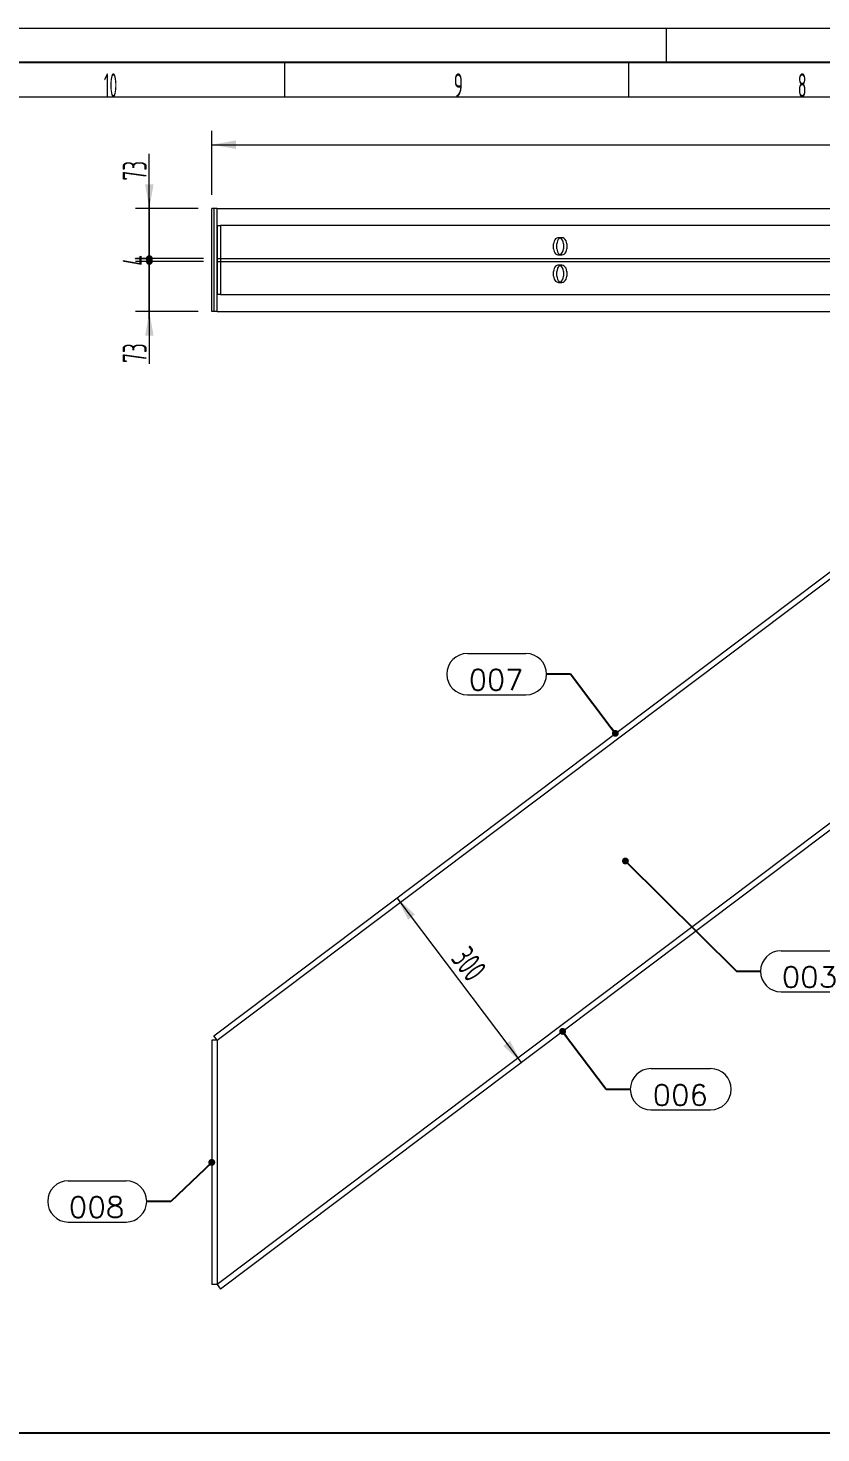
# Model space of a CAD drawing. Header units: millimetres. Extents: x 0 to 594, y 0 to 420.
# Drawn here: x 117.2 to 232.5, y 215.7 to 420 of the extents above; entities that cross this region are included whole.
import ezdxf
from ezdxf.lldxf.tags import DXFTag

# ---------------------------------------------------------------- set-up
doc = ezdxf.new("R2010")
doc.units = ezdxf.units.MM
for name, color, linetype, true_color in [('1', 7, 'Continuous', 0xffffff), ('103', 7, 'Continuous', 0xffffff), ('106', 7, 'Continuous', 0xffffff), ('107', 7, 'Continuous', 0xffffff), ('108', 7, 'Continuous', 0xffffff)]:
    doc.layers.add(name, color=color, linetype=linetype, true_color=true_color)
doc.styles.add('helvetica-med', font='simplex.shx')
doc.styles.add('iso-1', font='isocp.shx')
tags = doc.linetypes.add('DASHED', pattern=[25.72, 12.86, -12.86]).pattern_tags.tags
tags[6:7] = [DXFTag(74, 4), DXFTag(75, 0), DXFTag(340, '0'), DXFTag(46, 0.0), DXFTag(50, 0.0), DXFTag(44, 0.0), DXFTag(45, 0.0)]
tags[4:5] = [DXFTag(74, 4), DXFTag(75, 0), DXFTag(340, '0'), DXFTag(46, 0.0), DXFTag(50, 0.0), DXFTag(44, 0.0), DXFTag(45, 0.0)]
doc.dimstyles.get("Standard").update_dxf_attribs({"dimtxt": 0.18, "dimasz": 0.18, "dimexe": 0.18, "dimexo": 0.0625, "dimgap": 0.09, "dimtad": 0, "dimtih": 1, "dimtoh": 1, "dimdec": 4, "dimzin": 0, "dimdsep": 46, "dimtxsty": 'Standard', "dimcen": 0.09, "dimadec": 0, "dimazin": 0, "dimtfac": 1, "dimtdec": 4, "dimtofl": 0, "dimtmove": 0, "dimatfit": 3, "dimfxl": 1, "dimtolj": 1, "dimtzin": 0, "dimarcsym": 0})

# ---------------------------------------------------------------- blocks, each defined once
blk = doc.blocks.new('GROUPED_GEOM12')
at = {"layer": '1', "color": 4, "lineweight": 18}
for p, q in [((207.75, 268.68), (216.42, 268.68)), ((207.75, 262.68), (216.42, 262.68))]:
    blk.add_line(p, q, dxfattribs=at)
at = {"layer": '1', "color": 3, "lineweight": 13}
blk.add_line((204.75, 265.68), (204.75, 265.68), dxfattribs=at)
at = {"layer": '1', "color": 4, "lineweight": 18}
for centre, start, end in [((207.75, 265.68), 90, 269.9999), ((216.42, 265.68), 270, 89.9999)]:
    blk.add_arc(centre, 3, start, end, dxfattribs=at)
at = {"layer": '1', "color": 2, "linetype": 'Continuous', "lineweight": 18, "insert": (207.99, 263.34), "char_height": 3, "attachment_point": 7, "line_spacing_factor": 0.903614, "style": 'helvetica-med'}
blk.add_mtext('\\W1.0419;006', dxfattribs=at)
blk = doc.blocks.new('GROUPED_GEOM13')
at = {"layer": '1', "color": 4, "lineweight": 18}
for p, q in [((123.07, 252.37), (131.46, 252.37)), ((123.07, 246.37), (131.46, 246.37))]:
    blk.add_line(p, q, dxfattribs=at)
at = {"layer": '1', "color": 3, "lineweight": 13}
blk.add_line((134.46, 249.37), (134.46, 249.37), dxfattribs=at)
at = {"layer": '1', "color": 4, "lineweight": 18}
for centre, start, end in [((123.07, 249.37), 90, 269.9999), ((131.46, 249.37), 270, 89.9999)]:
    blk.add_arc(centre, 3, start, end, dxfattribs=at)
at = {"layer": '1', "color": 2, "linetype": 'Continuous', "lineweight": 18, "insert": (123.14, 247.04), "char_height": 3, "attachment_point": 7, "line_spacing_factor": 0.903614, "style": 'helvetica-med'}
blk.add_mtext('\\W1.0477;008', dxfattribs=at)
blk = doc.blocks.new('GROUPED_GEOM14')
at = {"layer": '1', "color": 4, "lineweight": 18}
for p, q in [((181.07, 329.04), (189.58, 329.04)), ((181.07, 323.04), (189.58, 323.04))]:
    blk.add_line(p, q, dxfattribs=at)
at = {"layer": '1', "color": 3, "lineweight": 13}
blk.add_line((192.58, 326.04), (192.58, 326.04), dxfattribs=at)
at = {"layer": '1', "color": 4, "lineweight": 18}
for centre, start, end in [((181.07, 326.04), 90, 269.9999), ((189.58, 326.04), 270, 89.9999)]:
    blk.add_arc(centre, 3, start, end, dxfattribs=at)
at = {"layer": '1', "color": 2, "linetype": 'Continuous', "lineweight": 18, "insert": (181.29, 323.71), "char_height": 3, "attachment_point": 7, "line_spacing_factor": 0.903614, "style": 'helvetica-med'}
blk.add_mtext('\\W1.0247;007', dxfattribs=at)
blk = doc.blocks.new('GROUPED_GEOM20')
at = {"layer": '1', "color": 4, "lineweight": 18}
for p, q in [((226.67, 285.83), (235.09, 285.83)), ((226.67, 279.83), (235.09, 279.83))]:
    blk.add_line(p, q, dxfattribs=at)
at = {"layer": '1', "color": 3, "lineweight": 13}
blk.add_line((223.67, 282.83), (223.67, 282.83), dxfattribs=at)
at = {"layer": '1', "color": 4, "lineweight": 18}
for centre, start, end in [((226.67, 282.83), 90, 269.9999), ((235.09, 282.83), 270, 89.9999)]:
    blk.add_arc(centre, 3, start, end, dxfattribs=at)
at = {"layer": '1', "color": 2, "linetype": 'Continuous', "lineweight": 18, "insert": (226.75, 280.5), "char_height": 3, "attachment_point": 7, "line_spacing_factor": 0.903614, "style": 'helvetica-med'}
blk.add_mtext('\\W1.0477;003', dxfattribs=at)
blk = doc.blocks.new('_U16')
at = {"layer": '1', "color": 3, "lineweight": 13}
for p, q in [((134.84, 395.22), (134.84, 377.32)), ((142.72, 386.47), (132.84, 386.47)), ((142.72, 386.07), (132.84, 386.07))]:
    blk.add_line(p, q, dxfattribs=at)
at = {"layer": '1', "color": 3, "lineweight": 25}
for points in [[(134.84, 386.47), (134.35, 386.55), (134.34, 386.47)], [(134.84, 386.47), (134.34, 386.47), (134.35, 386.38)], [(134.84, 386.07), (134.35, 386.15), (134.34, 386.07)], [(134.84, 386.47), (134.38, 386.64), (134.35, 386.55)], [(134.84, 386.47), (134.35, 386.38), (134.38, 386.29)], [(134.84, 386.07), (134.38, 386.24), (134.35, 386.15)], [(134.84, 386.47), (134.41, 386.72), (134.38, 386.64)], [(134.84, 386.47), (134.38, 386.29), (134.41, 386.22)], [(134.84, 386.07), (134.41, 386.32), (134.38, 386.24)], [(134.84, 386.47), (134.46, 386.79), (134.41, 386.72)], [(134.84, 386.47), (134.41, 386.22), (134.46, 386.14)], [(134.84, 386.07), (134.46, 386.39), (134.41, 386.32)], [(134.84, 386.47), (134.52, 386.85), (134.46, 386.79)], [(134.84, 386.47), (134.46, 386.14), (134.52, 386.08)], [(134.84, 386.07), (134.52, 386.45), (134.46, 386.39)], [(134.84, 386.47), (134.59, 386.9), (134.52, 386.85)], [(134.84, 386.07), (134.59, 386.5), (134.52, 386.45)], [(134.84, 386.47), (134.52, 386.08), (134.59, 386.03)], [(134.84, 386.47), (134.67, 386.93), (134.59, 386.9)], [(134.84, 386.07), (134.67, 386.53), (134.59, 386.5)], [(134.84, 386.47), (134.59, 386.03), (134.67, 386)], [(134.84, 386.47), (134.76, 386.96), (134.67, 386.93)], [(134.84, 386.07), (134.76, 386.56), (134.67, 386.53)], [(134.84, 386.47), (134.67, 386), (134.76, 385.97)], [(134.84, 386.47), (134.84, 386.97), (134.76, 386.96)], [(134.84, 386.07), (134.84, 386.57), (134.76, 386.56)], [(134.84, 386.47), (134.76, 385.97), (134.84, 385.97)], [(134.84, 386.47), (134.93, 386.96), (134.84, 386.97)], [(134.84, 386.47), (135.02, 386.93), (134.93, 386.96)], [(134.84, 386.47), (135.09, 386.9), (135.02, 386.93)], [(134.84, 386.47), (135.17, 386.85), (135.09, 386.9)], [(134.84, 386.47), (135.23, 386.79), (135.17, 386.85)], [(134.84, 386.47), (135.28, 386.72), (135.23, 386.79)], [(134.84, 386.47), (135.31, 386.64), (135.28, 386.72)], [(134.84, 386.47), (135.34, 386.55), (135.31, 386.64)], [(134.84, 386.07), (134.93, 386.56), (134.84, 386.57)], [(134.84, 386.07), (135.02, 386.53), (134.93, 386.56)], [(134.84, 386.47), (135.34, 386.47), (135.34, 386.55)], [(134.84, 386.07), (135.09, 386.5), (135.02, 386.53)], [(134.84, 386.07), (135.17, 386.45), (135.09, 386.5)], [(134.84, 386.47), (134.84, 385.97), (134.93, 385.97)], [(134.84, 386.47), (134.93, 385.97), (135.02, 386)], [(134.84, 386.47), (135.02, 386), (135.09, 386.03)], [(134.84, 386.47), (135.09, 386.03), (135.17, 386.08)], [(134.84, 386.47), (135.17, 386.08), (135.23, 386.14)], [(134.84, 386.47), (135.23, 386.14), (135.28, 386.22)], [(134.84, 386.47), (135.28, 386.22), (135.31, 386.29)], [(134.84, 386.47), (135.31, 386.29), (135.34, 386.38)], [(134.84, 386.47), (135.34, 386.38), (135.34, 386.47)], [(134.84, 386.07), (135.23, 386.39), (135.17, 386.45)], [(134.84, 386.07), (135.28, 386.32), (135.23, 386.39)], [(134.84, 386.07), (135.31, 386.24), (135.28, 386.32)], [(134.84, 386.07), (135.34, 386.15), (135.31, 386.24)], [(134.84, 386.07), (135.34, 386.07), (135.34, 386.15)], [(134.84, 386.07), (134.34, 386.07), (134.35, 385.98)], [(134.84, 386.07), (134.35, 385.98), (134.38, 385.89)], [(134.84, 386.07), (134.38, 385.89), (134.41, 385.82)], [(134.84, 386.07), (134.41, 385.82), (134.46, 385.74)], [(134.84, 386.07), (134.46, 385.74), (134.52, 385.68)], [(134.84, 386.07), (134.52, 385.68), (134.59, 385.63)], [(134.84, 386.07), (134.59, 385.63), (134.67, 385.6)], [(134.84, 386.07), (134.67, 385.6), (134.76, 385.57)], [(134.84, 386.07), (134.76, 385.57), (134.84, 385.57)], [(134.84, 386.07), (134.84, 385.57), (134.93, 385.57)], [(134.84, 386.07), (134.93, 385.57), (135.02, 385.6)], [(134.84, 386.07), (135.02, 385.6), (135.09, 385.63)], [(134.84, 386.07), (135.09, 385.63), (135.17, 385.68)], [(134.84, 386.07), (135.17, 385.68), (135.23, 385.74)], [(134.84, 386.07), (135.23, 385.74), (135.28, 385.82)], [(134.84, 386.07), (135.28, 385.82), (135.31, 385.89)], [(134.84, 386.07), (135.31, 385.89), (135.34, 385.98)], [(134.84, 386.07), (135.34, 385.98), (135.34, 386.07)]]:
    blk.add_solid(points, dxfattribs=at)
at = {"layer": '1', "color": 2, "linetype": 'Continuous', "lineweight": 18, "insert": (134.46, 385.45), "char_height": 3.5, "attachment_point": 7, "rotation": 90, "line_spacing_factor": 0.963855, "style": 'iso-1'}
blk.add_mtext('\\W0.6380;4', dxfattribs=at)
blk = doc.blocks.new('_Dot')
at = {"color": 0, "linetype": 'ByBlock', "lineweight": -2}
blk.add_line((-0.5, 0), (-1, 0), dxfattribs=at)
at = {"color": 0, "linetype": 'ByBlock', "const_width": 0.5}
blk.add_lwpolyline([(-0.25, 0, 1), (0.25, 0, 1)], format="xyb", close=True, dxfattribs=at)
blk = doc.blocks.new('_U17')
at = {"layer": '1', "color": 3, "lineweight": 13}
for p, q in [((134.84, 377.72), (134.84, 401.71)), ((141.92, 393.77), (132.84, 393.77)), ((142.72, 386.47), (132.84, 386.47))]:
    blk.add_line(p, q, dxfattribs=at)
at = {"layer": '1', "color": 3, "lineweight": 25}
for points in [[(134.84, 393.77), (134.23, 397.27), (135.46, 397.27)], [(134.84, 386.47), (134.35, 386.55), (134.34, 386.47)], [(134.84, 386.47), (134.34, 386.47), (134.35, 386.38)], [(134.84, 386.47), (134.38, 386.64), (134.35, 386.55)], [(134.84, 386.47), (134.35, 386.38), (134.38, 386.29)], [(134.84, 386.47), (134.41, 386.72), (134.38, 386.64)], [(134.84, 386.47), (134.38, 386.29), (134.41, 386.22)], [(134.84, 386.47), (134.46, 386.79), (134.41, 386.72)], [(134.84, 386.47), (134.41, 386.22), (134.46, 386.14)], [(134.84, 386.47), (134.52, 386.85), (134.46, 386.79)], [(134.84, 386.47), (134.46, 386.14), (134.52, 386.08)], [(134.84, 386.47), (134.59, 386.9), (134.52, 386.85)], [(134.84, 386.47), (134.52, 386.08), (134.59, 386.03)], [(134.84, 386.47), (134.67, 386.93), (134.59, 386.9)], [(134.84, 386.47), (134.59, 386.03), (134.67, 386)], [(134.84, 386.47), (134.76, 386.96), (134.67, 386.93)], [(134.84, 386.47), (134.67, 386), (134.76, 385.97)], [(134.84, 386.47), (134.84, 386.97), (134.76, 386.96)], [(134.84, 386.47), (134.76, 385.97), (134.84, 385.97)], [(134.84, 386.47), (134.93, 386.96), (134.84, 386.97)], [(134.84, 386.47), (135.02, 386.93), (134.93, 386.96)], [(134.84, 386.47), (135.09, 386.9), (135.02, 386.93)], [(134.84, 386.47), (135.17, 386.85), (135.09, 386.9)], [(134.84, 386.47), (135.23, 386.79), (135.17, 386.85)], [(134.84, 386.47), (135.28, 386.72), (135.23, 386.79)], [(134.84, 386.47), (135.31, 386.64), (135.28, 386.72)], [(134.84, 386.47), (135.34, 386.55), (135.31, 386.64)], [(134.84, 386.47), (135.34, 386.47), (135.34, 386.55)], [(134.84, 386.47), (134.84, 385.97), (134.93, 385.97)], [(134.84, 386.47), (134.93, 385.97), (135.02, 386)], [(134.84, 386.47), (135.02, 386), (135.09, 386.03)], [(134.84, 386.47), (135.09, 386.03), (135.17, 386.08)], [(134.84, 386.47), (135.17, 386.08), (135.23, 386.14)], [(134.84, 386.47), (135.23, 386.14), (135.28, 386.22)], [(134.84, 386.47), (135.28, 386.22), (135.31, 386.29)], [(134.84, 386.47), (135.31, 386.29), (135.34, 386.38)], [(134.84, 386.47), (135.34, 386.38), (135.34, 386.47)]]:
    blk.add_solid(points, dxfattribs=at)
at = {"layer": '1', "color": 2, "linetype": 'Continuous', "lineweight": 18, "insert": (134.46, 397.83), "char_height": 3.5, "attachment_point": 7, "rotation": 90, "line_spacing_factor": 0.963855, "style": 'iso-1'}
blk.add_mtext('\\W0.6474;73', dxfattribs=at)
blk = doc.blocks.new('_U19')
at = {"layer": '1', "color": 3, "lineweight": 13}
for p, q in [((134.84, 394.82), (134.84, 371.15)), ((142.72, 386.07), (132.84, 386.07)), ((141.92, 378.77), (132.84, 378.77))]:
    blk.add_line(p, q, dxfattribs=at)
at = {"layer": '1', "color": 3, "lineweight": 25}
for points in [[(134.84, 386.07), (134.35, 386.15), (134.34, 386.07)], [(134.84, 386.07), (134.38, 386.24), (134.35, 386.15)], [(134.84, 386.07), (134.41, 386.32), (134.38, 386.24)], [(134.84, 386.07), (134.46, 386.39), (134.41, 386.32)], [(134.84, 386.07), (134.52, 386.45), (134.46, 386.39)], [(134.84, 386.07), (134.59, 386.5), (134.52, 386.45)], [(134.84, 386.07), (134.67, 386.53), (134.59, 386.5)], [(134.84, 386.07), (134.76, 386.56), (134.67, 386.53)], [(134.84, 386.07), (134.84, 386.57), (134.76, 386.56)], [(134.84, 386.07), (134.93, 386.56), (134.84, 386.57)], [(134.84, 386.07), (135.02, 386.53), (134.93, 386.56)], [(134.84, 386.07), (135.09, 386.5), (135.02, 386.53)], [(134.84, 386.07), (135.17, 386.45), (135.09, 386.5)], [(134.84, 386.07), (135.23, 386.39), (135.17, 386.45)], [(134.84, 386.07), (135.28, 386.32), (135.23, 386.39)], [(134.84, 386.07), (135.31, 386.24), (135.28, 386.32)], [(134.84, 386.07), (135.34, 386.15), (135.31, 386.24)], [(134.84, 386.07), (135.34, 386.07), (135.34, 386.15)], [(134.84, 386.07), (134.34, 386.07), (134.35, 385.98)], [(134.84, 386.07), (134.35, 385.98), (134.38, 385.89)], [(134.84, 386.07), (134.38, 385.89), (134.41, 385.82)], [(134.84, 386.07), (134.41, 385.82), (134.46, 385.74)], [(134.84, 386.07), (134.46, 385.74), (134.52, 385.68)], [(134.84, 386.07), (134.52, 385.68), (134.59, 385.63)], [(134.84, 386.07), (134.59, 385.63), (134.67, 385.6)], [(134.84, 386.07), (134.67, 385.6), (134.76, 385.57)], [(134.84, 386.07), (134.76, 385.57), (134.84, 385.57)], [(134.84, 386.07), (134.84, 385.57), (134.93, 385.57)], [(134.84, 386.07), (134.93, 385.57), (135.02, 385.6)], [(134.84, 386.07), (135.02, 385.6), (135.09, 385.63)], [(134.84, 386.07), (135.09, 385.63), (135.17, 385.68)], [(134.84, 386.07), (135.17, 385.68), (135.23, 385.74)], [(134.84, 386.07), (135.23, 385.74), (135.28, 385.82)], [(134.84, 386.07), (135.28, 385.82), (135.31, 385.89)], [(134.84, 386.07), (135.31, 385.89), (135.34, 385.98)], [(134.84, 386.07), (135.34, 385.98), (135.34, 386.07)], [(134.84, 378.77), (135.46, 375.27), (134.23, 375.27)]]:
    blk.add_solid(points, dxfattribs=at)
at = {"layer": '1', "color": 2, "linetype": 'Continuous', "lineweight": 18, "insert": (134.46, 371.31), "char_height": 3.5, "attachment_point": 7, "rotation": 90, "line_spacing_factor": 0.963855, "style": 'iso-1'}
blk.add_mtext('\\W0.6474;73', dxfattribs=at)
blk = doc.blocks.new('_U24')
at = {"layer": '1', "color": 3, "lineweight": 13}
blk.add_line((170.84, 293.51), (188.9, 269.55), dxfattribs=at)
at = {"layer": '1', "color": 3, "lineweight": 25}
for points in [[(170.84, 293.51), (173.44, 291.09), (172.46, 290.35)], [(188.9, 269.55), (186.3, 271.98), (187.28, 272.72)]]:
    blk.add_solid(points, dxfattribs=at)
at = {"layer": '1', "color": 2, "linetype": 'Continuous', "lineweight": 18, "insert": (178.55, 284.64), "char_height": 3.5, "attachment_point": 7, "rotation": 307, "line_spacing_factor": 0.963855, "style": 'iso-1'}
blk.add_mtext('\\W0.6850;300', dxfattribs=at)
blk = doc.blocks.new('_U57')
at = {"layer": '1', "color": 3, "lineweight": 13}
for p, q in [((143.92, 395.77), (143.92, 405.04)), ((548.63, 393.27), (548.63, 405.04)), ((143.92, 403.04), (548.63, 403.04))]:
    blk.add_line(p, q, dxfattribs=at)
at = {"layer": '1', "color": 3, "lineweight": 25}
for points in [[(143.92, 403.04), (147.42, 403.66), (147.42, 402.42)], [(548.63, 403.04), (545.13, 402.42), (545.13, 403.66)]]:
    blk.add_solid(points, dxfattribs=at)
at = {"layer": '1', "color": 2, "linetype": 'Continuous', "lineweight": 18, "insert": (341.54, 403.77), "char_height": 3.5, "attachment_point": 7, "line_spacing_factor": 0.963855, "style": 'iso-1'}
blk.add_mtext('\\W0.7628;4047', dxfattribs=at)

msp = doc.modelspace()

# ---------------------------------------------------------------- linework, layer by layer
at = {"layer": '1', "color": 4, "linetype": 'Continuous', "lineweight": 18}
for p, q in [((0, 420), (594, 420)), ((210, 415), (210, 420))]:
    msp.add_line(p, q, dxfattribs=at)
at = {"layer": '1', "color": 4, "linetype": 'Continuous', "lineweight": 25}
for p, q in [((589, 415), (20, 415)), ((25, 215.7), (584, 215.7))]:
    msp.add_line(p, q, dxfattribs=at)
at = {"layer": '1', "color": 1, "linetype": 'Continuous', "lineweight": 13}
for p, q in [((154.5, 415), (154.5, 410)), ((204.5, 415), (204.5, 410)), ((25, 410), (584, 410))]:
    msp.add_line(p, q, dxfattribs=at)
at = {"layer": '103', "color": 6, "linetype": 'DASHED', "lineweight": 13}
for p, q in [((144.72, 386.47), (244.36, 386.47)), ((144.72, 386.07), (244.36, 386.07))]:
    msp.add_line(p, q, dxfattribs=at)
at = {"layer": '103', "color": 7, "linetype": 'Continuous', "lineweight": 18}
msp.add_line((144.72, 386.47), (144.72, 386.07), dxfattribs=at)
at = {"layer": '106', "color": 7, "linetype": 'Continuous', "lineweight": 18}
for p, q in [((144.72, 391.27), (145.2, 391.27)), ((144.72, 391.27), (144.72, 381.27)), ((244.63, 391.27), (145.2, 391.27)), ((145.2, 391.27), (145.2, 381.27)), ((194.07, 387.92), (194.07, 388.62)), ((195.03, 388.62), (195.03, 387.92)), ((195.51, 388.62), (195.51, 387.92)), ((194.07, 383.92), (194.07, 384.62)), ((195.03, 384.62), (195.03, 383.92)), ((195.51, 384.62), (195.51, 383.92)), ((145.2, 381.27), (144.72, 381.27)), ((145.2, 381.27), (244.63, 381.27)), ((244.15, 312.19), (144.72, 237.26)), ((244.63, 311.55), (145.2, 236.62)), ((144.72, 237.26), (145.2, 236.62))]:
    msp.add_line(p, q, dxfattribs=at)
at = {"layer": '106', "color": 6, "linetype": 'DASHED', "lineweight": 13}
for p, q in [((193.59, 387.92), (193.59, 388.62)), ((194.79, 389.52), (194.31, 389.52)), ((194.31, 387.02), (194.79, 387.02)), ((193.59, 383.92), (193.59, 384.62)), ((194.79, 385.52), (194.31, 385.52)), ((194.31, 383.02), (194.79, 383.02))]:
    msp.add_line(p, q, dxfattribs=at)
for centre, start_param, end_param in [((194.31, 388.62), 2.800092, 4.712389), ((194.31, 387.92), 4.712389, 6.624686), ((194.31, 384.62), 2.800092, 4.712389), ((194.31, 383.92), 4.712389, 6.624686)]:
    msp.add_ellipse(centre, major_axis=(0, -0.9), ratio=0.798636, start_param=start_param, end_param=end_param, dxfattribs=at)
at = {"layer": '106', "color": 7, "linetype": 'Continuous', "lineweight": 18}
for centre, start_param, end_param in [((194.79, 388.62), 1.570796, 4.712389), ((194.31, 388.62), 1.570796, 2.800092), ((194.79, 387.92), 4.712389, 7.853982), ((194.31, 387.92), 0.341501, 1.570796), ((194.79, 384.62), 1.570796, 4.712389), ((194.31, 384.62), 1.570796, 2.800092), ((194.79, 383.92), 4.712389, 7.853982), ((194.31, 383.92), 0.341501, 1.570796)]:
    msp.add_ellipse(centre, major_axis=(0, -0.9), ratio=0.798636, start_param=start_param, end_param=end_param, dxfattribs=at)
at = {"layer": '107', "color": 6, "linetype": 'DASHED', "lineweight": 13}
msp.add_line((144.23, 393.77), (144.23, 378.77), dxfattribs=at)
at = {"layer": '107', "color": 7, "linetype": 'Continuous', "lineweight": 18}
for p, q in [((144.72, 393.77), (261.4, 393.77)), ((144.72, 378.77), (261.4, 378.77)), ((144.23, 273.46), (260.92, 361.39)), ((144.72, 272.82), (261.4, 360.75)), ((144.72, 272.82), (144.23, 273.46))]:
    msp.add_line(p, q, dxfattribs=at)
at = {"layer": '108', "color": 7, "linetype": 'Continuous', "lineweight": 18}
for p, q in [((143.92, 378.77), (143.92, 393.77)), ((144.72, 393.77), (143.92, 393.77)), ((144.72, 378.77), (144.72, 393.77)), ((144.72, 378.77), (143.92, 378.77)), ((144.72, 272.82), (143.92, 272.82)), ((143.92, 272.82), (143.92, 237.26)), ((144.72, 272.82), (144.72, 237.26)), ((144.72, 237.26), (143.92, 237.26))]:
    msp.add_line(p, q, dxfattribs=at)

# ---------------------------------------------------------------- block references
at = {"layer": '1', "color": 4, "linetype": 'Continuous', "lineweight": 18}
for name in ['GROUPED_GEOM14', 'GROUPED_GEOM20', 'GROUPED_GEOM12', 'GROUPED_GEOM13']:
    msp.add_blockref(name, (0, 0), dxfattribs=at)

# ---------------------------------------------------------------- texts
at = {"layer": '1', "color": 1, "linetype": 'Continuous', "lineweight": 13, "char_height": 3.5, "attachment_point": 7, "line_spacing_factor": 0.963855, "style": 'iso-1'}
for s, insert in [('\\W0.5232;10', (128.23, 409.93)), ('\\W0.5742;9', (179.09, 409.93)), ('\\W0.5404;8', (229.09, 409.93))]:
    msp.add_mtext(s, dxfattribs=dict(at, insert=insert))

# ---------------------------------------------------------------- dimensions: what is measured, and where the dimension line sits
at = {"layer": '1', "color": 2, "linetype": 'Continuous', "lineweight": 18}
for base, p1, p2, angle, text, override, picture, middle in [((134.84, 386.47), (143.92, 393.77), (144.72, 386.47), 90, '\\C2;73', {"dimtxt": 3.5, "dimasz": 1, "dimexe": 2, "dimexo": 2, "dimgap": 1.75, "dimtad": 1, "dimtih": 0, "dimtoh": 0, "dimdec": 1, "dimlfac": 1, "dimzin": 8, "dimdsep": 44, "dimlunit": 2, "dimpost": '', "dimtxsty": 'iso-1', "dimblk2": 'Dot', "dimsah": 1, "dimse1": 0, "dimse2": 0, "dimsd1": 0, "dimsd2": 0, "dimclrd": 3, "dimclre": 3, "dimclrt": 2, "dimtol": 0, "dimtm": -0.1, "dimtfac": 0.714286, "dimtdec": 2, "dimtofl": 1, "dimtmove": 0, "dimtzin": 8, "dimlwd": 13, "dimlwe": 13}, '_U17', (134.84, 407.93)), ((134.84, 386.47), (144.92, 386.07), (144.72, 386.47), 270, '\\C2;4', {"dimtxt": 3.5, "dimasz": 1, "dimexe": 2, "dimexo": 2, "dimgap": 1.75, "dimtad": 1, "dimtih": 0, "dimtoh": 0, "dimdec": 1, "dimlfac": 1, "dimzin": 8, "dimdsep": 44, "dimlunit": 2, "dimpost": '', "dimtxsty": 'iso-1', "dimblk1": 'Dot', "dimblk2": 'Dot', "dimsah": 1, "dimse1": 0, "dimse2": 0, "dimsd1": 0, "dimsd2": 0, "dimclrd": 3, "dimclre": 3, "dimclrt": 2, "dimtol": 0, "dimtm": -0.1, "dimtfac": 0.714286, "dimtdec": 2, "dimtofl": 1, "dimtmove": 0, "dimtzin": 8, "dimlwd": 13, "dimlwe": 13}, '_U16', (134.84, 386.27)), ((134.84, 378.77), (144.89, 386.07), (143.92, 378.77), 90, '\\C2;73', {"dimtxt": 3.5, "dimasz": 3.5, "dimexe": 2, "dimexo": 2, "dimgap": 1.75, "dimtad": 1, "dimtih": 0, "dimtoh": 0, "dimdec": 1, "dimlfac": 1, "dimzin": 8, "dimdsep": 44, "dimlunit": 2, "dimpost": '', "dimtxsty": 'iso-1', "dimblk1": 'Dot', "dimsah": 1, "dimse1": 0, "dimse2": 0, "dimsd1": 0, "dimsd2": 0, "dimclrd": 3, "dimclre": 3, "dimclrt": 2, "dimtol": 0, "dimtm": -0.1, "dimtfac": 0.714286, "dimtdec": 2, "dimtofl": 1, "dimtmove": 0, "dimtzin": 8, "dimlwd": 13, "dimlwe": 13}, '_U19', (134.84, 364.6)), ((170.84, 293.51), (198.56, 276.84), (202.57, 317.43), 307, '\\C2;300', {"dimtxt": 3.5, "dimasz": 3.5, "dimexe": 2, "dimexo": 2, "dimgap": 1.75, "dimtad": 1, "dimtih": 0, "dimtoh": 0, "dimdec": 1, "dimlfac": 1, "dimzin": 8, "dimdsep": 44, "dimlunit": 2, "dimpost": '', "dimtxsty": 'iso-1', "dimsah": 1, "dimse1": 0, "dimse2": 0, "dimsd1": 0, "dimsd2": 0, "dimclrd": 3, "dimclre": 3, "dimclrt": 2, "dimtol": 0, "dimtm": -0.1, "dimtfac": 0.714286, "dimtdec": 2, "dimtofl": 1, "dimtmove": 0, "dimtzin": 8, "dimlwd": 13, "dimlwe": 13}, '_U24', (179.87, 281.53))]:
    dim = msp.add_linear_dim(base=base, p1=p1, p2=p2, angle=angle, text=text, dimstyle='Standard', override=override, dxfattribs=at)
    dim.commit()
    dim.dimension.update_dxf_attribs({"geometry": picture, "text_midpoint": middle, "dimtype": 160})
dim = msp.add_linear_dim(base=(548.63, 403.04), p1=(143.92, 393.77), p2=(548.63, 391.27), text='\\C2;4047', dimstyle='Standard', override={"dimtxt": 3.5, "dimasz": 3.5, "dimexe": 2, "dimexo": 2, "dimgap": 1.75, "dimtad": 1, "dimtih": 1, "dimtoh": 0, "dimdec": 0, "dimlfac": 1, "dimzin": 8, "dimdsep": 44, "dimlunit": 2, "dimpost": '', "dimtxsty": 'iso-1', "dimsah": 1, "dimse1": 0, "dimse2": 0, "dimsd1": 0, "dimsd2": 0, "dimclrd": 3, "dimclre": 3, "dimclrt": 2, "dimtol": 0, "dimtm": -0.1, "dimtfac": 0.714286, "dimtdec": 2, "dimtofl": 1, "dimtmove": 0, "dimtzin": 8, "dimlwd": 13, "dimlwe": 13}, dxfattribs=at)
dim.commit()
dim.dimension.update_dxf_attribs({"geometry": '_U57', "text_midpoint": (346.27, 403.04), "dimtype": 160})

# ---------------------------------------------------------------- leaders
at = {"layer": '1', "color": 3, "linetype": 'Continuous', "lineweight": 13}
for points in [[(202.57, 317.43), (196.08, 326.04), (192.58, 326.04)], [(204.04, 298.87), (220.17, 282.83), (223.67, 282.83)], [(194.91, 274.09), (201.25, 265.68), (204.75, 265.68)], [(143.92, 255.04), (137.96, 249.37), (134.46, 249.37)]]:
    msp.add_leader(points, dimstyle='Standard', override={"dimasz": 1, "dimldrblk": 'Dot'}, dxfattribs=at)

doc.saveas('drawing.dxf')
